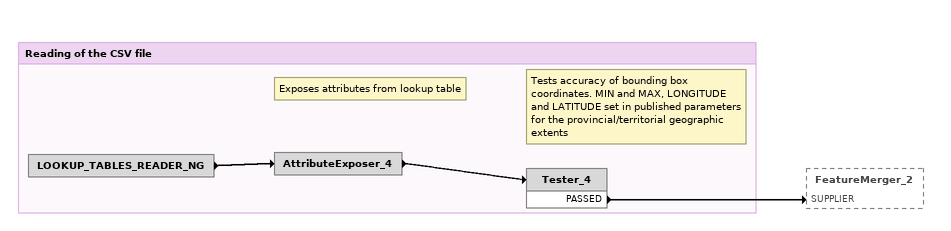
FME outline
Bookmark: Reading of the CSV file
LOOKUP_TABLES_READER_NG
    -> AttributeExposer_4
Note: Exposes attributes from lookup table
AttributeExposer_4
    -> Tester_4
Note: Tests accuracy of bounding box coordinates. MIN and MAX, LONGITUDE and LATITUDE set in published parameters for the provincial/territorial geographic extents
Tester_4
    PASSED -> FeatureMerger_2 [SUPPLIER]
